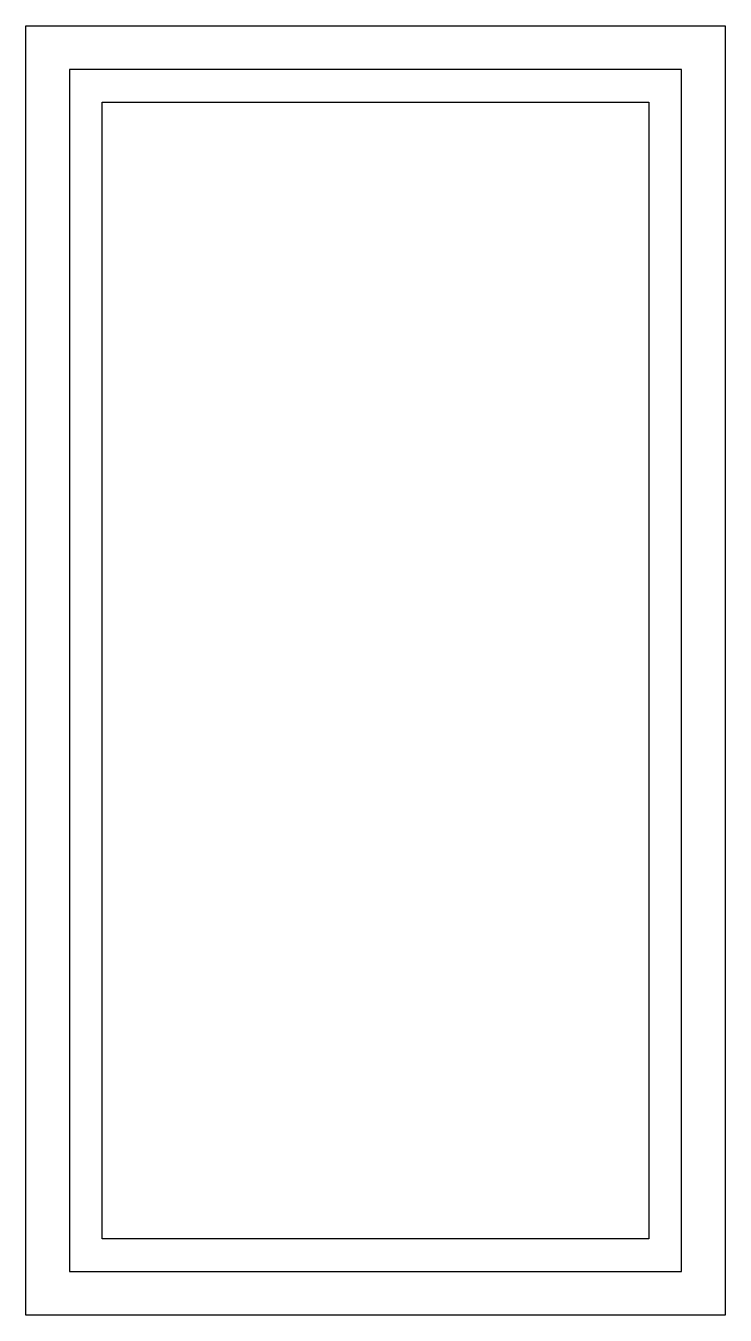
# Model space of a CAD drawing. Header units: millimetres. Extents: x -2 to 30, y -2 to 57.
import ezdxf

# ---------------------------------------------------------------- set-up
doc = ezdxf.new("R2010")
doc.units = ezdxf.units.MM
doc.layers.get('0').update_dxf_attribs({"linetype": 'CONTINUOUS'})

msp = doc.modelspace()

# ---------------------------------------------------------------- linework, layer by layer
for points in [[(-2, 57), (30, 57), (30, -2), (-2, -2)], [(0, 0), (28, 0), (28, 55), (0, 55)], [(1.5, 53.5), (26.5, 53.5), (26.5, 1.5), (1.5, 1.5)]]:
    msp.add_lwpolyline(points, close=True)

doc.saveas('drawing.dxf')
